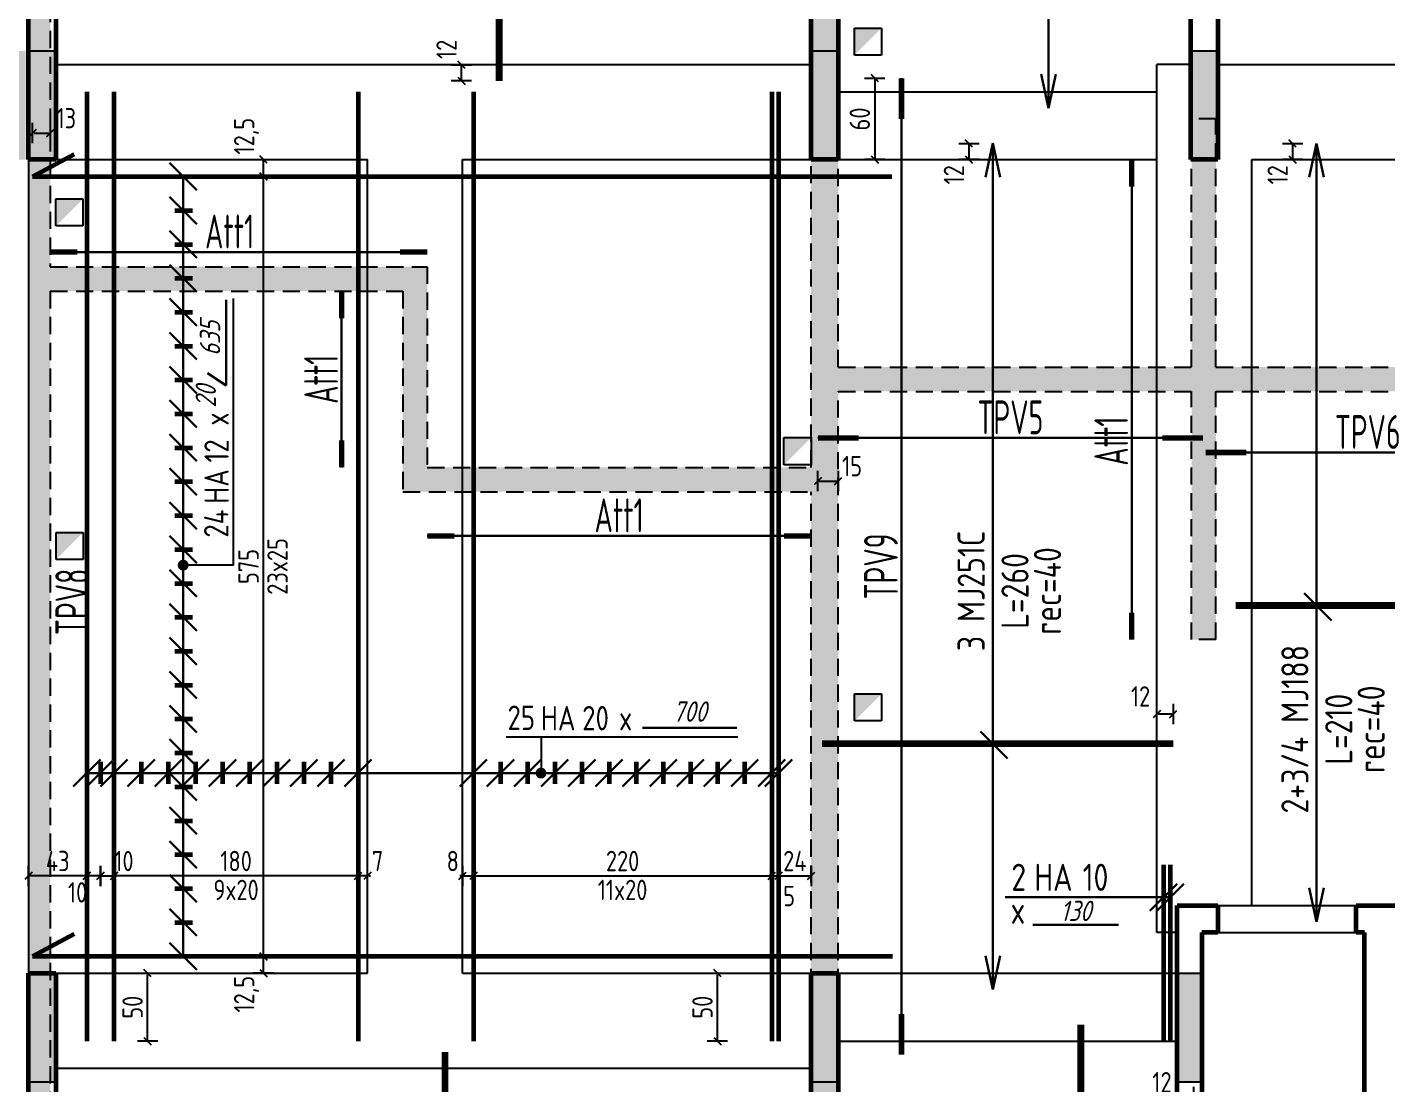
# Model space of a CAD drawing. Header units: millimetres. Extents: x 17235 to 23175, y -25578 to -23029.
# Drawn here: x 21610 to 22613, y -25001 to -24222 of the extents above; entities that cross this region are included whole.
import ezdxf
from ezdxf.enums import TextEntityAlignment as Align

# ---------------------------------------------------------------- set-up
doc = ezdxf.new("R2010")
doc.units = ezdxf.units.MM
doc.linetypes.add('CACHEX2', pattern=[19.05, 12.7, -6.35])
for name, color, linetype, lineweight in [('000-Arm_inf_cotes', 32, 'Continuous', 25), ('000-Arm_inf_txt', 32, 'Continuous', 30), ('000-Arm_inf_vrac', 5, 'Continuous', 60), ('000-Arm_inférieures', 32, 'Continuous', 90), ('01_murs_coup', 5, 'Continuous', 60)]:
    doc.layers.add(name, color=color, linetype=linetype, lineweight=lineweight)
for name, color, linetype in [('01_linteaux', 2, 'Continuous'), ('01_murs_sup', 2, 'CACHEX2'), ('01_poch_poteaux', 250, 'Continuous'), ('01_resv', 32, 'Continuous')]:
    doc.layers.add(name, color=color, linetype=linetype)
doc.styles.add('MATTE_TXT', font='isocpeur.ttf', dxfattribs={"width": 0.8})
doc.dimstyles.new('cot50-oblique', dxfattribs={"dimtxt": 15, "dimasz": 1, "dimexe": 7.5, "dimexo": 5, "dimgap": 3.5, "dimtad": 1, "dimdec": 1, "dimrnd": 0.5, "dimtxsty": 'MATTE_TXT', "dimblk": 'cote-bar-oblique', "dimcen": 2.5, "dimse1": 1, "dimse2": 1, "dimclrd": 3, "dimclre": 9, "dimclrt": 256, "dimadec": 1, "dimazin": 2, "dimtfac": 1, "dimtdec": 1, "dimtix": 1, "dimtmove": 2, "dimatfit": 3, "dimldrblk": 'NONE', "dimfxl": 1, "dimarcsym": 0})

# ---------------------------------------------------------------- blocks, each defined once
blk = doc.blocks.new('cote-bar-oblique')
at = {"color": 40, "linetype": 'Continuous'}
blk.add_line((-2.7, -2.7), (2.7, 2.7), dxfattribs=at)
at = {"linetype": 'Continuous'}
blk.add_line((0, 7.5), (0, -7.5), dxfattribs=at)
blk = doc.blocks.new('*D10')
at = {"layer": '000-Arm_inf_cotes', "color": 3, "lineweight": -2, "ltscale": 200, "transparency": 16777216}
blk.add_line((21930.3, -24260.8), (21930.3, -24250.8), dxfattribs=at)
at = {"layer": 'Defpoints', "color": 0, "ltscale": 200, "transparency": 16777216}
for p in [(21930.3, -24249.8), (21958, -24249.8), (21958, -24261.8)]:
    blk.add_point(p, dxfattribs=at)
at = {"layer": '000-Arm_inf_cotes', "color": 3, "lineweight": -2, "ltscale": 200, "transparency": 16777216}
for p, rotation in [((21930.3, -24249.8), 90), ((21930.3, -24261.8), 270)]:
    blk.add_blockref('cote-bar-oblique', p, dxfattribs=dict(at, rotation=rotation))
at = {"layer": '000-Arm_inf_cotes', "ltscale": 200, "transparency": 16777216, "insert": (21919.3, -24238.5), "char_height": 15, "attachment_point": 5, "rotation": 90, "style": 'MATTE_TXT'}
blk.add_mtext('12', dxfattribs=at)
blk = doc.blocks.new('_None')
blk = doc.blocks.new('*D34')
at = {"layer": '000-Arm_inf_cotes', "color": 3, "lineweight": -2, "ltscale": 200, "transparency": 16777216}
blk.add_line((22469.1, -25011.1), (22459.1, -25011.1), dxfattribs=at)
at = {"layer": 'Defpoints', "color": 0, "ltscale": 200, "transparency": 16777216}
for p in [(22458.1, -25011.1), (22458.1, -25028.8), (22470.1, -25028.8)]:
    blk.add_point(p, dxfattribs=at)
at = {"layer": '000-Arm_inf_cotes', "color": 3, "lineweight": -2, "ltscale": 200, "transparency": 16777216, "rotation": 180}
blk.add_blockref('cote-bar-oblique', (22458.1, -25011.1), dxfattribs=at)
at = {"layer": '000-Arm_inf_cotes', "color": 3, "lineweight": -2, "ltscale": 200, "transparency": 16777216}
blk.add_blockref('cote-bar-oblique', (22470.1, -25011.1), dxfattribs=at)
at = {"layer": '000-Arm_inf_cotes', "ltscale": 200, "transparency": 16777216, "insert": (22446.8, -25000.1), "char_height": 15, "attachment_point": 5, "style": 'MATTE_TXT'}
blk.add_mtext('12', dxfattribs=at)
blk = doc.blocks.new('*D37')
at = {"layer": '000-Arm_inf_cotes', "color": 3, "lineweight": -2, "ltscale": 200, "transparency": 16777216}
blk.add_line((22304.4, -24308.8), (22304.4, -24318.8), dxfattribs=at)
at = {"layer": 'Defpoints', "color": 0, "ltscale": 200, "transparency": 16777216}
for p in [(22322, -24307.8), (22304.4, -24319.8), (22322, -24319.8)]:
    blk.add_point(p, dxfattribs=at)
at = {"layer": '000-Arm_inf_cotes', "color": 3, "lineweight": -2, "ltscale": 200, "transparency": 16777216}
for p, rotation in [((22304.4, -24307.8), 90), ((22304.4, -24319.8), 270)]:
    blk.add_blockref('cote-bar-oblique', p, dxfattribs=dict(at, rotation=rotation))
at = {"layer": '000-Arm_inf_cotes', "ltscale": 200, "transparency": 16777216, "insert": (22293.4, -24331), "char_height": 15, "attachment_point": 5, "rotation": 90, "style": 'MATTE_TXT'}
blk.add_mtext('12', dxfattribs=at)
blk = doc.blocks.new('*D38')
at = {"layer": '000-Arm_inf_cotes', "color": 3, "lineweight": -2, "ltscale": 200, "transparency": 16777216}
blk.add_line((22454.1, -24728.6), (22444, -24728.6), dxfattribs=at)
at = {"layer": 'Defpoints', "color": 0, "ltscale": 200, "transparency": 16777216}
for p in [(22443, -24728.6), (22443, -24750.4), (22455.1, -24750.4)]:
    blk.add_point(p, dxfattribs=at)
at = {"layer": '000-Arm_inf_cotes', "color": 3, "lineweight": -2, "ltscale": 200, "transparency": 16777216, "rotation": 180}
blk.add_blockref('cote-bar-oblique', (22443, -24728.6), dxfattribs=at)
at = {"layer": '000-Arm_inf_cotes', "color": 3, "lineweight": -2, "ltscale": 200, "transparency": 16777216}
blk.add_blockref('cote-bar-oblique', (22455.1, -24728.6), dxfattribs=at)
at = {"layer": '000-Arm_inf_cotes', "ltscale": 200, "transparency": 16777216, "insert": (22431, -24715.6), "char_height": 15, "attachment_point": 5, "style": 'MATTE_TXT'}
blk.add_mtext('12', dxfattribs=at)
blk = doc.blocks.new('*D39')
at = {"layer": '000-Arm_inf_cotes', "color": 3, "lineweight": -2, "ltscale": 200, "transparency": 16777216}
blk.add_line((22543.1, -24308.8), (22543.1, -24318.8), dxfattribs=at)
at = {"layer": 'Defpoints', "color": 0, "ltscale": 200, "transparency": 16777216}
for p in [(22560.7, -24307.8), (22543.1, -24319.8), (22560.7, -24319.8)]:
    blk.add_point(p, dxfattribs=at)
at = {"layer": '000-Arm_inf_cotes', "color": 3, "lineweight": -2, "ltscale": 200, "transparency": 16777216}
for p, rotation in [((22543.1, -24307.8), 90), ((22543.1, -24319.8), 270)]:
    blk.add_blockref('cote-bar-oblique', p, dxfattribs=dict(at, rotation=rotation))
at = {"layer": '000-Arm_inf_cotes', "ltscale": 200, "transparency": 16777216, "insert": (22532.1, -24331), "char_height": 15, "attachment_point": 5, "rotation": 90, "style": 'MATTE_TXT'}
blk.add_mtext('12', dxfattribs=at)
blk = doc.blocks.new('*D45')
at = {"layer": '000-Arm_inf_cotes', "color": 3, "lineweight": -2, "ltscale": 200, "transparency": 16777216}
for p, q in [((21853.1, -24848), (21852.1, -24848)), ((21861.1, -24848), (21854.1, -24848)), ((21862.1, -24848), (21863.1, -24848))]:
    blk.add_line(p, q, dxfattribs=at)
at = {"layer": 'Defpoints', "color": 0, "ltscale": 200, "transparency": 16777216}
for p in [(21854.1, -24848), (21854.1, -24919.8), (21861.1, -24919.8)]:
    blk.add_point(p, dxfattribs=at)
at = {"layer": '000-Arm_inf_cotes', "color": 3, "lineweight": -2, "ltscale": 200, "transparency": 16777216}
blk.add_blockref('cote-bar-oblique', (21854.1, -24848), dxfattribs=at)
at = {"layer": '000-Arm_inf_cotes', "color": 3, "lineweight": -2, "ltscale": 200, "transparency": 16777216, "rotation": 180}
blk.add_blockref('cote-bar-oblique', (21861.1, -24848), dxfattribs=at)
at = {"layer": '000-Arm_inf_cotes', "ltscale": 200, "transparency": 16777216, "insert": (21868.4, -24837), "char_height": 15, "attachment_point": 5, "style": 'MATTE_TXT'}
blk.add_mtext('7', dxfattribs=at)
blk = doc.blocks.new('*D46')
at = {"layer": '000-Arm_inf_cotes', "color": 3, "lineweight": -2, "ltscale": 200, "transparency": 16777216}
blk.add_line((21853.1, -24848), (21675.1, -24848), dxfattribs=at)
at = {"layer": 'Defpoints', "color": 0, "ltscale": 200, "transparency": 16777216}
for p in [(21674.1, -24848), (21674.1, -24919.8), (21854.1, -24919.8)]:
    blk.add_point(p, dxfattribs=at)
at = {"layer": '000-Arm_inf_cotes', "color": 3, "lineweight": -2, "ltscale": 200, "transparency": 16777216, "rotation": 180}
blk.add_blockref('cote-bar-oblique', (21674.1, -24848), dxfattribs=at)
at = {"layer": '000-Arm_inf_cotes', "color": 3, "lineweight": -2, "ltscale": 200, "transparency": 16777216}
blk.add_blockref('cote-bar-oblique', (21854.1, -24848), dxfattribs=at)
at = {"layer": '000-Arm_inf_cotes', "ltscale": 200, "transparency": 16777216, "insert": (21764.1, -24837), "char_height": 15, "attachment_point": 5, "style": 'MATTE_TXT'}
blk.add_mtext('180', dxfattribs=at)
blk = doc.blocks.new('*D47')
at = {"layer": '000-Arm_inf_cotes', "color": 3, "lineweight": -2, "ltscale": 200, "transparency": 16777216}
blk.add_line((21663.1, -24848), (21655.1, -24848), dxfattribs=at)
at = {"layer": 'Defpoints', "color": 0, "ltscale": 200, "transparency": 16777216}
for p in [(21654.1, -24848), (21654.1, -24919.8), (21664.1, -24919.8)]:
    blk.add_point(p, dxfattribs=at)
at = {"layer": '000-Arm_inf_cotes', "color": 3, "lineweight": -2, "ltscale": 200, "transparency": 16777216, "rotation": 180}
blk.add_blockref('cote-bar-oblique', (21654.1, -24848), dxfattribs=at)
at = {"layer": '000-Arm_inf_cotes', "color": 3, "lineweight": -2, "ltscale": 200, "transparency": 16777216}
blk.add_blockref('cote-bar-oblique', (21664.1, -24848), dxfattribs=at)
at = {"layer": '000-Arm_inf_cotes', "ltscale": 200, "transparency": 16777216, "insert": (21647.2, -24860.1), "char_height": 15, "attachment_point": 5, "style": 'MATTE_TXT'}
blk.add_mtext('10', dxfattribs=at)
blk = doc.blocks.new('*D48')
at = {"layer": '000-Arm_inf_cotes', "color": 3, "lineweight": -2, "ltscale": 200, "transparency": 16777216}
blk.add_line((21653.1, -24848), (21612.1, -24848), dxfattribs=at)
at = {"layer": 'Defpoints', "color": 0, "ltscale": 200, "transparency": 16777216}
for p in [(21611.1, -24848), (21611.1, -24919.8), (21654.1, -24919.8)]:
    blk.add_point(p, dxfattribs=at)
at = {"layer": '000-Arm_inf_cotes', "color": 3, "lineweight": -2, "ltscale": 200, "transparency": 16777216, "rotation": 180}
blk.add_blockref('cote-bar-oblique', (21611.1, -24848), dxfattribs=at)
at = {"layer": '000-Arm_inf_cotes', "color": 3, "lineweight": -2, "ltscale": 200, "transparency": 16777216}
blk.add_blockref('cote-bar-oblique', (21654.1, -24848), dxfattribs=at)
at = {"layer": '000-Arm_inf_cotes', "ltscale": 200, "transparency": 16777216, "insert": (21632.6, -24837), "char_height": 15, "attachment_point": 5, "style": 'MATTE_TXT'}
blk.add_mtext('43', dxfattribs=at)
blk = doc.blocks.new('*D49')
at = {"layer": '000-Arm_inf_cotes', "color": 3, "lineweight": -2, "ltscale": 200, "transparency": 16777216}
blk.add_line((21665.1, -24848), (21673.1, -24848), dxfattribs=at)
at = {"layer": 'Defpoints', "color": 0, "ltscale": 200, "transparency": 16777216}
for p in [(21674.1, -24848), (21664.1, -24919.8), (21674.1, -24919.8)]:
    blk.add_point(p, dxfattribs=at)
at = {"layer": '000-Arm_inf_cotes', "color": 3, "lineweight": -2, "ltscale": 200, "transparency": 16777216, "rotation": 180}
blk.add_blockref('cote-bar-oblique', (21664.1, -24848), dxfattribs=at)
at = {"layer": '000-Arm_inf_cotes', "color": 3, "lineweight": -2, "ltscale": 200, "transparency": 16777216}
blk.add_blockref('cote-bar-oblique', (21674.1, -24848), dxfattribs=at)
at = {"layer": '000-Arm_inf_cotes', "ltscale": 200, "transparency": 16777216, "insert": (21681.4, -24837), "char_height": 15, "attachment_point": 5, "style": 'MATTE_TXT'}
blk.add_mtext('10', dxfattribs=at)
blk = doc.blocks.new('*D50')
at = {"layer": '000-Arm_inf_cotes', "color": 3, "lineweight": -2, "ltscale": 200, "transparency": 16777216}
blk.add_line((21698.8, -24968.8), (21698.8, -24920.8), dxfattribs=at)
at = {"layer": 'Defpoints', "color": 0, "ltscale": 200, "transparency": 16777216}
for p in [(21694.1, -24919.8), (21698.8, -24919.8), (21694.1, -24969.8)]:
    blk.add_point(p, dxfattribs=at)
at = {"layer": '000-Arm_inf_cotes', "color": 3, "lineweight": -2, "ltscale": 200, "transparency": 16777216}
for p, rotation in [((21698.8, -24919.8), 90), ((21698.8, -24969.8), 270)]:
    blk.add_blockref('cote-bar-oblique', p, dxfattribs=dict(at, rotation=rotation))
at = {"layer": '000-Arm_inf_cotes', "ltscale": 200, "transparency": 16777216, "insert": (21687.8, -24944.8), "char_height": 15, "attachment_point": 5, "rotation": 90, "style": 'MATTE_TXT'}
blk.add_mtext('50', dxfattribs=at)
blk = doc.blocks.new('*D51')
at = {"layer": '000-Arm_inf_cotes', "color": 3, "lineweight": -2, "ltscale": 200, "transparency": 16777216}
for p, q in [((21930.1, -24848), (21929.1, -24848)), ((21931.1, -24848), (21939.1, -24848)), ((21940.1, -24848), (21941.1, -24848))]:
    blk.add_line(p, q, dxfattribs=at)
at = {"layer": 'Defpoints', "color": 0, "ltscale": 200, "transparency": 16777216}
for p in [(21939.1, -24848), (21931.1, -24919.8), (21939.1, -24919.8)]:
    blk.add_point(p, dxfattribs=at)
at = {"layer": '000-Arm_inf_cotes', "color": 3, "lineweight": -2, "ltscale": 200, "transparency": 16777216}
blk.add_blockref('cote-bar-oblique', (21931.1, -24848), dxfattribs=at)
at = {"layer": '000-Arm_inf_cotes', "color": 3, "lineweight": -2, "ltscale": 200, "transparency": 16777216, "rotation": 180}
blk.add_blockref('cote-bar-oblique', (21939.1, -24848), dxfattribs=at)
at = {"layer": '000-Arm_inf_cotes', "ltscale": 200, "transparency": 16777216, "insert": (21923.9, -24837), "char_height": 15, "attachment_point": 5, "style": 'MATTE_TXT'}
blk.add_mtext('8', dxfattribs=at)
blk = doc.blocks.new('*D52')
at = {"layer": '000-Arm_inf_cotes', "color": 3, "lineweight": -2, "ltscale": 200, "transparency": 16777216}
blk.add_line((21940.1, -24848), (22158.1, -24848), dxfattribs=at)
at = {"layer": 'Defpoints', "color": 0, "ltscale": 200, "transparency": 16777216}
for p in [(22159.1, -24848), (21939.1, -24919.8), (22159.1, -24919.8)]:
    blk.add_point(p, dxfattribs=at)
at = {"layer": '000-Arm_inf_cotes', "color": 3, "lineweight": -2, "ltscale": 200, "transparency": 16777216, "rotation": 180}
blk.add_blockref('cote-bar-oblique', (21939.1, -24848), dxfattribs=at)
at = {"layer": '000-Arm_inf_cotes', "color": 3, "lineweight": -2, "ltscale": 200, "transparency": 16777216}
blk.add_blockref('cote-bar-oblique', (22159.1, -24848), dxfattribs=at)
at = {"layer": '000-Arm_inf_cotes', "ltscale": 200, "transparency": 16777216, "insert": (22049.1, -24837), "char_height": 15, "attachment_point": 5, "style": 'MATTE_TXT'}
blk.add_mtext('220', dxfattribs=at)
blk = doc.blocks.new('*D53')
at = {"layer": '000-Arm_inf_cotes', "color": 3, "lineweight": -2, "ltscale": 200, "transparency": 16777216}
for p, q in [((22158.1, -24848), (22157.1, -24848)), ((22159.1, -24848), (22164.1, -24848)), ((22165.1, -24848), (22166.1, -24848))]:
    blk.add_line(p, q, dxfattribs=at)
at = {"layer": 'Defpoints', "color": 0, "ltscale": 200, "transparency": 16777216}
for p in [(22164.1, -24848), (22159.1, -24919.8), (22164.1, -24919.8)]:
    blk.add_point(p, dxfattribs=at)
at = {"layer": '000-Arm_inf_cotes', "color": 3, "lineweight": -2, "ltscale": 200, "transparency": 16777216}
blk.add_blockref('cote-bar-oblique', (22159.1, -24848), dxfattribs=at)
at = {"layer": '000-Arm_inf_cotes', "color": 3, "lineweight": -2, "ltscale": 200, "transparency": 16777216, "rotation": 180}
blk.add_blockref('cote-bar-oblique', (22164.1, -24848), dxfattribs=at)
at = {"layer": '000-Arm_inf_cotes', "ltscale": 200, "transparency": 16777216, "insert": (22171.9, -24862.8), "char_height": 15, "attachment_point": 5, "style": 'MATTE_TXT'}
blk.add_mtext('5', dxfattribs=at)
blk = doc.blocks.new('*D54')
at = {"layer": '000-Arm_inf_cotes', "color": 3, "lineweight": -2, "ltscale": 200, "transparency": 16777216}
blk.add_line((22165.1, -24848), (22187.1, -24848), dxfattribs=at)
at = {"layer": 'Defpoints', "color": 0, "ltscale": 200, "transparency": 16777216}
for p in [(22188.1, -24848), (22164.1, -24919.8), (22188.1, -24919.8)]:
    blk.add_point(p, dxfattribs=at)
at = {"layer": '000-Arm_inf_cotes', "color": 3, "lineweight": -2, "ltscale": 200, "transparency": 16777216, "rotation": 180}
blk.add_blockref('cote-bar-oblique', (22164.1, -24848), dxfattribs=at)
at = {"layer": '000-Arm_inf_cotes', "color": 3, "lineweight": -2, "ltscale": 200, "transparency": 16777216}
blk.add_blockref('cote-bar-oblique', (22188.1, -24848), dxfattribs=at)
at = {"layer": '000-Arm_inf_cotes', "ltscale": 200, "transparency": 16777216, "insert": (22176.1, -24837), "char_height": 15, "attachment_point": 5, "style": 'MATTE_TXT'}
blk.add_mtext('24', dxfattribs=at)
blk = doc.blocks.new('*D55')
at = {"layer": '000-Arm_inf_cotes', "color": 3, "lineweight": -2, "ltscale": 200, "transparency": 16777216}
blk.add_line((21784.3, -24918.8), (21784.3, -24908.3), dxfattribs=at)
at = {"layer": 'Defpoints', "color": 0, "ltscale": 200, "transparency": 16777216}
for p in [(21627.1, -24907.3), (21784.3, -24907.3), (21627.1, -24919.8)]:
    blk.add_point(p, dxfattribs=at)
at = {"layer": '000-Arm_inf_cotes', "color": 3, "lineweight": -2, "ltscale": 200, "transparency": 16777216}
for p, rotation in [((21784.3, -24907.3), 90), ((21784.3, -24919.8), 270)]:
    blk.add_blockref('cote-bar-oblique', p, dxfattribs=dict(at, rotation=rotation))
at = {"layer": '000-Arm_inf_cotes', "ltscale": 200, "transparency": 16777216, "insert": (21771.8, -24935.2), "char_height": 15, "attachment_point": 5, "rotation": 90, "style": 'MATTE_TXT'}
blk.add_mtext('12,5', dxfattribs=at)
blk = doc.blocks.new('*D56')
at = {"layer": '000-Arm_inf_cotes', "color": 3, "lineweight": -2, "ltscale": 200, "transparency": 16777216}
blk.add_line((21784.3, -24906.3), (21784.3, -24333.3), dxfattribs=at)
at = {"layer": 'Defpoints', "color": 0, "ltscale": 200, "transparency": 16777216}
for p in [(21784.3, -24332.3), (21861.1, -24332.3), (21627.1, -24907.3)]:
    blk.add_point(p, dxfattribs=at)
at = {"layer": '000-Arm_inf_cotes', "color": 3, "lineweight": -2, "ltscale": 200, "transparency": 16777216}
for p, rotation in [((21784.3, -24332.3), 90), ((21784.3, -24907.3), 270)]:
    blk.add_blockref('cote-bar-oblique', p, dxfattribs=dict(at, rotation=rotation))
at = {"layer": '000-Arm_inf_cotes', "ltscale": 200, "transparency": 16777216, "insert": (21773.3, -24619.8), "char_height": 15, "attachment_point": 5, "rotation": 90, "style": 'MATTE_TXT'}
blk.add_mtext('575', dxfattribs=at)
blk = doc.blocks.new('*D57')
at = {"layer": '000-Arm_inf_cotes', "color": 3, "lineweight": -2, "ltscale": 200, "transparency": 16777216}
blk.add_line((21784.3, -24331.3), (21784.3, -24320.8), dxfattribs=at)
at = {"layer": 'Defpoints', "color": 0, "ltscale": 200, "transparency": 16777216}
for p in [(21784.3, -24319.8), (21861.1, -24319.8), (21861.1, -24332.3)]:
    blk.add_point(p, dxfattribs=at)
at = {"layer": '000-Arm_inf_cotes', "color": 3, "lineweight": -2, "ltscale": 200, "transparency": 16777216}
for p, rotation in [((21784.3, -24319.8), 90), ((21784.3, -24332.3), 270)]:
    blk.add_blockref('cote-bar-oblique', p, dxfattribs=dict(at, rotation=rotation))
at = {"layer": '000-Arm_inf_cotes', "ltscale": 200, "transparency": 16777216, "insert": (21771.8, -24302.5), "char_height": 15, "attachment_point": 5, "rotation": 90, "style": 'MATTE_TXT'}
blk.add_mtext('12,5', dxfattribs=at)
blk = doc.blocks.new('*D58')
at = {"layer": '000-Arm_inf_cotes', "color": 3, "lineweight": -2, "ltscale": 200, "transparency": 16777216}
blk.add_line((22119, -24968.8), (22119, -24920.8), dxfattribs=at)
at = {"layer": 'Defpoints', "color": 0, "ltscale": 200, "transparency": 16777216}
for p in [(22119, -24919.8), (22159.1, -24919.8), (22159.1, -24969.8)]:
    blk.add_point(p, dxfattribs=at)
at = {"layer": '000-Arm_inf_cotes', "color": 3, "lineweight": -2, "ltscale": 200, "transparency": 16777216}
for p, rotation in [((22119, -24919.8), 90), ((22119, -24969.8), 270)]:
    blk.add_blockref('cote-bar-oblique', p, dxfattribs=dict(at, rotation=rotation))
at = {"layer": '000-Arm_inf_cotes', "ltscale": 200, "transparency": 16777216, "insert": (22108, -24944.8), "char_height": 15, "attachment_point": 5, "rotation": 90, "style": 'MATTE_TXT'}
blk.add_mtext('50', dxfattribs=at)
blk = doc.blocks.new('*D64')
at = {"layer": '000-Arm_inf_cotes', "color": 3, "lineweight": -2, "ltscale": 200, "transparency": 16777216}
blk.add_line((21615.1, -24300.2), (21626.1, -24300.2), dxfattribs=at)
at = {"layer": 'Defpoints', "color": 0, "ltscale": 200, "transparency": 16777216}
for p in [(21627.1, -24300.2), (21614.1, -24332.3), (21627.1, -24332.3)]:
    blk.add_point(p, dxfattribs=at)
at = {"layer": '000-Arm_inf_cotes', "color": 3, "lineweight": -2, "ltscale": 200, "transparency": 16777216, "rotation": 180}
blk.add_blockref('cote-bar-oblique', (21614.1, -24300.2), dxfattribs=at)
at = {"layer": '000-Arm_inf_cotes', "color": 3, "lineweight": -2, "ltscale": 200, "transparency": 16777216}
blk.add_blockref('cote-bar-oblique', (21627.1, -24300.2), dxfattribs=at)
at = {"layer": '000-Arm_inf_cotes', "ltscale": 200, "transparency": 16777216, "insert": (21638.9, -24289.2), "char_height": 15, "attachment_point": 5, "style": 'MATTE_TXT'}
blk.add_mtext('13', dxfattribs=at)
blk = doc.blocks.new('*D67')
at = {"layer": '000-Arm_inf_cotes', "color": 3, "lineweight": -2, "ltscale": 200, "transparency": 16777216}
blk.add_line((22194.1, -24556.8), (22207.1, -24556.8), dxfattribs=at)
at = {"layer": 'Defpoints', "color": 0, "ltscale": 200, "transparency": 16777216}
for p in [(22193.1, -24525), (22208.1, -24525), (22208.1, -24556.8)]:
    blk.add_point(p, dxfattribs=at)
at = {"layer": '000-Arm_inf_cotes', "color": 3, "lineweight": -2, "ltscale": 200, "transparency": 16777216, "rotation": 180}
blk.add_blockref('cote-bar-oblique', (22193.1, -24556.8), dxfattribs=at)
at = {"layer": '000-Arm_inf_cotes', "color": 3, "lineweight": -2, "ltscale": 200, "transparency": 16777216}
blk.add_blockref('cote-bar-oblique', (22208.1, -24556.8), dxfattribs=at)
at = {"layer": '000-Arm_inf_cotes', "ltscale": 200, "transparency": 16777216, "insert": (22218.3, -24545.8), "char_height": 15, "attachment_point": 5, "style": 'MATTE_TXT'}
blk.add_mtext('15', dxfattribs=at)
blk = doc.blocks.new('*D69')
at = {"layer": '000-Arm_inf_cotes', "color": 3, "lineweight": -2, "ltscale": 200, "transparency": 16777216}
blk.add_line((22235, -24260.8), (22235, -24318.8), dxfattribs=at)
at = {"layer": 'Defpoints', "color": 0, "ltscale": 200, "transparency": 16777216}
for p in [(22254.8, -24259.8), (22235, -24319.8), (22254.8, -24319.8)]:
    blk.add_point(p, dxfattribs=at)
at = {"layer": '000-Arm_inf_cotes', "color": 3, "lineweight": -2, "ltscale": 200, "transparency": 16777216}
for p, rotation in [((22235, -24259.8), 90), ((22235, -24319.8), 270)]:
    blk.add_blockref('cote-bar-oblique', p, dxfattribs=dict(at, rotation=rotation))
at = {"layer": '000-Arm_inf_cotes', "ltscale": 200, "transparency": 16777216, "insert": (22224, -24289.8), "char_height": 15, "attachment_point": 5, "rotation": 90, "style": 'MATTE_TXT'}
blk.add_mtext('60', dxfattribs=at)

msp = doc.modelspace()

# ---------------------------------------------------------------- hatches: boundary and pattern name
at = {"layer": '01_murs_sup', "ltscale": 0.1}
h = msp.add_hatch(dxfattribs=at)
h.set_pattern_fill('DASH', color=256, scale=2.5, angle=135)
h.set_pattern_definition([(135, (20196.5144, 9356.769), (-11.2253202, 9e-16), [7.9375, -7.9375])])
h.paths.add_polyline_path([(23032.07, -23789.75), (22863.08, -23789.75), (22863.08, -23805.75), (23016.07, -23805.75), (23016.07, -24151.75), (23032.07, -24151.75)])
h.paths.add_polyline_path([(23032.07, -24251.75), (23016.07, -24251.75), (23016.07, -24472.75), (22486.59, -24472.75), (22486.59, -24289.75), (22468.59, -24289.75), (22468.59, -24472.75), (22208.07, -24472.75), (22208.07, -23805.75), (22302.07, -23805.75), (22302.07, -23789.75), (22043.07, -23789.75), (22043.07, -23805.75), (22188.07, -23805.75), (22188.07, -24546.75), (21905, -24546.75), (21905, -24398.75), (21627.07, -24398.75), (21627.07, -23805.75), (21743.07, -23805.75), (21743.07, -23789.75), (21611.07, -23789.75), (21611.07, -25173.75), (21740.07, -25173.75), (21740.07, -25157.75), (21627.07, -25157.75), (21627.07, -24416.75), (21887, -24416.75), (21887, -24564.75), (22188.07, -24564.75), (22188.07, -25157.75), (22040.07, -25157.75), (22040.07, -25173.75), (22336.07, -25173.75), (22336.07, -25157.75), (22208.07, -25157.75), (22208.07, -24490.75), (22468.59, -24490.75), (22468.59, -24673.75), (22486.59, -24673.75), (22486.59, -24490.75), (23016.07, -24490.75), (23016.07, -24711.75), (23032.07, -24711.75)])
at = {"layer": '01_poch_poteaux', "ltscale": 200}
h = msp.add_hatch(color=256, dxfattribs=at)
h.dxf.hatch_style = 1
h.paths.add_polyline_path([(21601.57, -24239.75), (21593.07, -24239.75), (21593.07, -24319.75), (21601.57, -24319.75)])
h.paths.add_polyline_path([(21609.07, -24239.75), (21601.57, -24239.75), (21601.57, -24319.75), (21609.07, -24319.75)])
h.paths.add_polyline_path([(21619.57, -24239.75), (21611.07, -24239.75), (21611.07, -24319.75), (21619.57, -24319.75)])
h.paths.add_polyline_path([(21627.07, -24239.75), (21619.57, -24239.75), (21619.57, -24319.75), (21627.07, -24319.75)])
h.paths.add_polyline_path([(21631.07, -24239.75), (21627.07, -24239.75), (21627.07, -24319.75), (21631.07, -24319.75)])
h = msp.add_hatch(color=256, dxfattribs=at)
h.dxf.hatch_style = 1
h.paths.add_polyline_path([(22198.57, -24239.75), (22188.07, -24239.75), (22188.07, -24319.75), (22198.57, -24319.75)])
h.paths.add_polyline_path([(22208.07, -24239.75), (22198.57, -24239.75), (22198.57, -24319.75), (22208.07, -24319.75)])
h = msp.add_hatch(color=256, dxfattribs=at)
h.dxf.hatch_style = 1
h.paths.add_polyline_path([(22477.84, -24239.75), (22468.07, -24239.75), (22468.07, -24319.75), (22468.59, -24319.75), (22468.59, -24289.75), (22477.83, -24289.75)])
h.paths.add_polyline_path([(22477.83, -24289.75), (22468.59, -24289.75), (22468.59, -24319.75), (22477.82, -24319.75)], flags=17)
h.paths.add_polyline_path([(22486.59, -24289.75), (22477.83, -24289.75), (22477.82, -24319.75), (22486.59, -24319.75)])
h.paths.add_polyline_path([(22488.07, -24239.75), (22477.84, -24239.75), (22477.83, -24289.75), (22486.59, -24289.75), (22486.59, -24319.75), (22488.07, -24319.75)])
h = msp.add_hatch(color=256, dxfattribs=at)
h.dxf.hatch_style = 1
h.paths.add_polyline_path([(21619.58, -24919.75), (21611.07, -24919.75), (21611.07, -24999.77), (21619.58, -24999.77)])
h.paths.add_polyline_path([(21627.07, -24919.75), (21619.58, -24919.75), (21619.58, -24999.77), (21627.07, -24999.77)])
h.paths.add_polyline_path([(21631.07, -24919.75), (21627.07, -24919.75), (21627.07, -24999.77), (21631.07, -24999.77)])
h = msp.add_hatch(color=256, dxfattribs=at)
h.dxf.hatch_style = 1
h.paths.add_polyline_path([(22198.58, -24919.75), (22188.07, -24919.75), (22188.07, -24999.75), (22198.58, -24999.75)])
h.paths.add_polyline_path([(22208.07, -24919.75), (22198.58, -24919.75), (22198.58, -24999.75), (22208.07, -24999.75)])
h = msp.add_hatch(color=256, dxfattribs=at)
h.dxf.hatch_style = 1
h.paths.add_polyline_path([(22476.07, -24919.75), (22458.07, -24919.75), (22458.07, -24999.75), (22476.07, -24999.75)])

# ---------------------------------------------------------------- linework, layer by layer
at = {"layer": '000-Arm_inf_cotes', "ltscale": 200}
for p, q in [((21762.08, -24618.83), (21762.08, -24422.3)), ((21762.08, -24618.83), (21725.1, -24618.83)), ((21963.13, -24745.5), (22134.11, -24745.5)), ((21988.96, -24745.5), (21988.96, -24772.14))]:
    msp.add_line(p, q, dxfattribs=at)
at = {"layer": '000-Arm_inf_cotes', "ltscale": 200, "const_width": 3.75}
for points in [[(21725.1, -24620.95, 1), (21725.1, -24616.7, 1)], [(21986.83, -24772.14, 1), (21991.08, -24772.14, 1)]]:
    msp.add_lwpolyline(points, format="xyb", close=True, dxfattribs=at)
at = {"layer": '000-Arm_inf_txt', "ltscale": 50}
for p, q in [((22363.11, -24281.75), (22363.11, -23802.75)), ((22322.03, -24931.75), (22322.03, -24307.75)), ((22560.75, -24881.75), (22560.75, -24307.81)), ((21654.07, -24772.14), (22164.07, -24772.14))]:
    msp.add_line(p, q, dxfattribs=at)
at = {"layer": '000-Arm_inf_txt', "ltscale": 20}
for p, q in [((22254.78, -24259.75), (22254.77, -24979.75)), ((22424.49, -24319.75), (22424.5, -24673.75)), ((21905.07, -24387.92), (21627.07, -24387.92)), ((21841.94, -24416.75), (21841.94, -24546.75)), ((22477.03, -24525), (22193.07, -24525.01)), ((22718.07, -24535.75), (22479.03, -24535.75)), ((22188.07, -24597.25), (21905.07, -24597.25))]:
    msp.add_line(p, q, dxfattribs=at)
at = {"layer": '000-Arm_inf_txt', "ltscale": 3}
for p, q in [((22363.11, -24281.75), (22357.7, -24256.88)), ((22363.11, -24281.75), (22368.52, -24256.88)), ((22322.03, -24307.75), (22316.63, -24332.62)), ((22322.03, -24307.75), (22327.44, -24332.62)), ((22560.75, -24307.81), (22555.34, -24332.68)), ((22560.75, -24307.81), (22566.15, -24332.68)), ((22560.75, -24881.75), (22555.34, -24856.88)), ((22560.75, -24881.75), (22566.15, -24856.88)), ((22322.03, -24931.75), (22316.63, -24906.88)), ((22322.03, -24931.75), (22327.44, -24906.88))]:
    msp.add_line(p, q, dxfattribs=at)
at = {"layer": '000-Arm_inf_txt'}
for p, q in [((21735.1, -24342.26), (21715.1, -24322.26)), ((21735.1, -24367.26), (21715.1, -24347.26)), ((21735.1, -24392.26), (21715.1, -24372.26)), ((21735.1, -24417.26), (21715.1, -24397.26)), ((21735.1, -24442.26), (21715.1, -24422.26)), ((21756.88, -24486.35), (21756.88, -24423.28)), ((21735.1, -24467.26), (21715.1, -24447.26)), ((21735.1, -24492.26), (21715.1, -24472.26)), ((21735.1, -24517.26), (21715.1, -24497.26)), ((21735.1, -24542.26), (21715.1, -24522.26)), ((21735.1, -24567.26), (21715.1, -24547.26)), ((21735.1, -24592.26), (21715.1, -24572.26)), ((21735.1, -24617.26), (21715.1, -24597.26)), ((21735.1, -24642.26), (21715.1, -24622.26)), ((22571.72, -24659.53), (22551.72, -24639.53)), ((21735.1, -24667.26), (21715.1, -24647.26)), ((21735.1, -24692.25), (21715.1, -24672.25)), ((21735.1, -24717.25), (21715.1, -24697.25)), ((21735.1, -24742.25), (21715.1, -24722.25)), ((22063.7, -24738.8), (22133.31, -24738.8)), ((22333.01, -24761.38), (22313.01, -24741.38)), ((21735.1, -24767.25), (21715.1, -24747.25)), ((21644.07, -24782.14), (21664.07, -24762.14)), ((21654.07, -24782.14), (21674.07, -24762.14)), ((21664.07, -24782.14), (21684.07, -24762.14)), ((21684.07, -24782.14), (21704.07, -24762.14)), ((21704.07, -24782.14), (21724.07, -24762.14)), ((21724.07, -24782.14), (21744.07, -24762.14)), ((21744.07, -24782.14), (21764.07, -24762.14)), ((21764.07, -24782.14), (21784.07, -24762.14)), ((21784.07, -24782.14), (21804.07, -24762.14)), ((21804.07, -24782.14), (21824.07, -24762.14)), ((21824.07, -24782.14), (21844.07, -24762.14)), ((21844.07, -24782.14), (21864.07, -24762.14)), ((21929.07, -24782.14), (21949.07, -24762.14)), ((21949.07, -24782.14), (21969.07, -24762.14)), ((21969.07, -24782.14), (21989.07, -24762.14)), ((21989.07, -24782.14), (22009.07, -24762.14)), ((22009.07, -24782.14), (22029.07, -24762.14)), ((22029.07, -24782.14), (22049.07, -24762.14)), ((22049.07, -24782.14), (22069.07, -24762.14)), ((22069.07, -24782.14), (22089.07, -24762.14)), ((22089.07, -24782.14), (22109.07, -24762.14)), ((22109.07, -24782.14), (22129.07, -24762.14)), ((22129.07, -24782.14), (22149.07, -24762.14)), ((22149.07, -24782.14), (22169.07, -24762.14)), ((22154.07, -24782.14), (22174.07, -24762.14)), ((21735.1, -24792.25), (21715.1, -24772.25)), ((21735.1, -24817.25), (21715.1, -24797.25)), ((21735.1, -24842.25), (21715.1, -24822.25)), ((21735.1, -24867.25), (21715.1, -24847.25)), ((22437.95, -24873.74), (22457.95, -24853.74)), ((22442.95, -24873.74), (22462.95, -24853.74)), ((22452.95, -24863.74), (22331.14, -24863.74)), ((21735.1, -24892.25), (21715.1, -24872.25)), ((22351.65, -24884.11), (22414.75, -24884.11)), ((21735.1, -24917.25), (21715.1, -24897.25))]:
    msp.add_line(p, q, dxfattribs=at)
at = {"layer": '000-Arm_inf_txt', "ltscale": 200}
msp.add_line((21725.1, -24907.25), (21725.1, -24332.26), dxfattribs=at)
at = {"layer": '000-Arm_inf_txt', "ltscale": 0.01}
msp.add_line((21756.88, -24486.35), (21743.05, -24477.18), dxfattribs=at)
at = {"layer": '000-Arm_inf_txt', "ltscale": 20, "const_width": 4}
for points in [[(22254.77, -24259.75), (22254.77, -24289.75)], [(22424.49, -24319.75), (22424.49, -24339.75)], [(21627.07, -24387.92), (21647.07, -24387.92)], [(21905.07, -24387.92), (21885.07, -24387.92)], [(21841.94, -24416.75), (21841.94, -24436.75)], [(21841.94, -24546.75), (21841.94, -24526.75)], [(22193.07, -24525), (22223.07, -24525)], [(22477.03, -24525), (22447.03, -24525)], [(22479.03, -24535.75), (22509.03, -24535.75)], [(21905.07, -24597.25), (21925.07, -24597.25)], [(22188.07, -24597.25), (22168.07, -24597.25)], [(22424.49, -24673.75), (22424.49, -24653.75)], [(22254.77, -24979.75), (22254.77, -24949.75)]]:
    msp.add_lwpolyline(points, dxfattribs=at)
at = {"layer": '000-Arm_inf_vrac', "ltscale": 200}
for p, q in [((21654.07, -24269.75), (21654.07, -24969.75)), ((21674.07, -24269.75), (21674.07, -24969.75)), ((21854.07, -24269.75), (21854.07, -24969.75)), ((21939.07, -24269.75), (21939.07, -24969.75)), ((22159.07, -24269.75), (22159.07, -24969.75)), ((22164.07, -24269.75), (22164.07, -24969.75)), ((21614.07, -24332.26), (21644.66, -24315.79)), ((21614.07, -24332.26), (22247.67, -24332.26)), ((21718.94, -24357.26), (21731.97, -24357.26)), ((21718.94, -24382.26), (21731.97, -24382.26)), ((21718.94, -24407.26), (21731.97, -24407.26)), ((21718.94, -24432.26), (21731.97, -24432.26)), ((21718.94, -24457.26), (21731.97, -24457.26)), ((21718.94, -24482.26), (21731.97, -24482.26)), ((21718.94, -24507.26), (21731.97, -24507.26)), ((21718.94, -24532.26), (21731.97, -24532.26)), ((21718.94, -24557.26), (21731.97, -24557.26)), ((21718.94, -24582.26), (21731.97, -24582.26)), ((21718.94, -24607.26), (21731.97, -24607.26)), ((21718.94, -24632.26), (21731.97, -24632.26)), ((21718.94, -24657.26), (21731.97, -24657.26)), ((21718.94, -24682.25), (21731.97, -24682.25)), ((21718.94, -24707.25), (21731.97, -24707.25)), ((21718.94, -24732.25), (21731.97, -24732.25)), ((21718.94, -24757.25), (21731.97, -24757.25)), ((21664.07, -24763.76), (21664.07, -24780.06)), ((21694.07, -24763.76), (21694.07, -24780.06)), ((21714.07, -24763.76), (21714.07, -24780.06)), ((21734.07, -24763.76), (21734.07, -24780.06)), ((21754.07, -24763.76), (21754.07, -24780.06)), ((21774.07, -24763.76), (21774.07, -24780.06)), ((21794.07, -24763.76), (21794.07, -24780.06)), ((21814.07, -24763.76), (21814.07, -24780.06)), ((21834.07, -24763.76), (21834.07, -24780.06)), ((21959.07, -24763.76), (21959.07, -24780.06)), ((21979.07, -24763.76), (21979.07, -24780.06)), ((21999.07, -24763.76), (21999.07, -24780.06)), ((22019.07, -24763.76), (22019.07, -24780.06)), ((22039.07, -24763.76), (22039.07, -24780.06)), ((22059.07, -24763.76), (22059.07, -24780.06)), ((22079.07, -24763.76), (22079.07, -24780.06)), ((22099.07, -24763.76), (22099.07, -24780.06)), ((22119.07, -24763.76), (22119.07, -24780.06)), ((22139.07, -24763.76), (22139.07, -24780.06)), ((21718.94, -24782.25), (21731.97, -24782.25)), ((21718.94, -24807.25), (21731.97, -24807.25)), ((21718.94, -24832.25), (21731.97, -24832.25)), ((22447.95, -24839.75), (22447.95, -24969.75)), ((22452.95, -24839.75), (22452.95, -24969.75)), ((21718.94, -24857.25), (21731.97, -24857.25)), ((21614.07, -24907.25), (21644.66, -24890.78)), ((21718.94, -24882.25), (21731.97, -24882.25)), ((21614.07, -24907.25), (22248.07, -24907.25))]:
    msp.add_line(p, q, dxfattribs=at)
at = {"layer": '000-Arm_inférieures', "ltscale": 100, "const_width": 5}
for points in [[(21958.05, -24261.75), (21958.04, -23802.75)], [(22696.17, -24648.54), (22501.06, -24648.55)], [(22455.07, -24750.39), (22196.07, -24750.4)], [(22386.99, -25145.75), (22386.98, -24957.75)], [(21918.14, -25115.75), (21918.13, -24977.75)]]:
    msp.add_lwpolyline(points, dxfattribs=at)
at = {"layer": '01_linteaux', "ltscale": 0.1}
for p, q in [((21631.07, -24249.75), (22188.07, -24249.75)), ((22442.95, -24889.75), (22443.07, -24249.75)), ((22468.07, -24249.75), (22443.07, -24249.75)), ((22488.07, -24249.75), (23014.07, -24249.75)), ((21611.07, -24319.75), (21611.07, -24919.75)), ((21631.07, -24319.75), (21861.07, -24319.75)), ((21861.07, -24919.75), (21861.07, -24319.75)), ((21931.07, -24319.75), (22188.07, -24319.75)), ((21931.07, -24919.75), (21931.07, -24319.75)), ((22512.95, -24869.75), (22513.06, -24319.75)), ((22513.06, -24319.75), (22684.07, -24319.75)), ((22488.07, -24869.75), (22590.07, -24869.75)), ((22458.07, -24889.75), (22442.95, -24889.75)), ((22488.07, -24889.75), (22590.07, -24889.75)), ((21631.07, -24919.75), (21861.07, -24919.75)), ((21931.07, -24919.75), (22188.07, -24919.75)), ((21631.07, -24989.75), (22188.07, -24989.75))]:
    msp.add_line(p, q, dxfattribs=at)
at = {"layer": '01_linteaux'}
for p, q in [((22208.07, -24269.75), (22443.07, -24269.75)), ((22208.07, -24319.75), (22443.06, -24319.75)), ((22208.07, -24919.75), (22458.07, -24919.75)), ((22208.07, -24969.75), (22458.07, -24969.75))]:
    msp.add_line(p, q, dxfattribs=at)
at = {"layer": '01_murs_coup'}
for p, q in [((21611.07, -24319.75), (21611.07, -23789.75)), ((21631.07, -23814.75), (21631.07, -24319.75)), ((22188.07, -24319.75), (22188.07, -23814.75)), ((22208.07, -23814.75), (22208.07, -24319.75)), ((22468.07, -24319.75), (22468.07, -23814.75)), ((22488.07, -23814.75), (22488.07, -24319.75)), ((21631.07, -24319.75), (21611.07, -24319.75)), ((22208.07, -24319.75), (22188.07, -24319.75)), ((22488.07, -24319.75), (22468.07, -24319.75)), ((22458.07, -25422.75), (22458.07, -24869.75)), ((22458.07, -24869.75), (22488.07, -24869.75)), ((22488.07, -24869.75), (22488.07, -24889.75)), ((22590.07, -24889.75), (22590.07, -24869.75)), ((22590.07, -24869.75), (22754.07, -24869.75)), ((22488.07, -24889.75), (22476.07, -24889.75)), ((22476.07, -24889.75), (22476.07, -25422.75)), ((22596.07, -24889.75), (22590.07, -24889.75)), ((22596.07, -25422.75), (22596.07, -24889.75)), ((21611.07, -25447.75), (21611.07, -24919.75)), ((21611.07, -24919.75), (21631.07, -24919.75)), ((21631.07, -24919.75), (21631.07, -25422.75)), ((22188.07, -25422.75), (22188.07, -24919.75)), ((22188.07, -24919.75), (22208.07, -24919.75)), ((22208.07, -24919.75), (22208.07, -25422.75))]:
    msp.add_line(p, q, dxfattribs=at)
at = {"layer": '01_murs_sup'}
for p, q in [((21611.07, -23789.75), (21611.07, -25173.75)), ((21627.07, -23805.75), (21627.07, -24398.75)), ((22188.07, -24546.75), (22188.07, -23805.75)), ((22208.07, -24472.75), (22208.07, -23805.75)), ((22486.59, -24289.75), (22468.59, -24289.75)), ((22468.59, -24472.75), (22468.59, -24289.75)), ((22486.59, -24472.75), (22486.59, -24289.75)), ((21627.07, -24398.75), (21905.07, -24398.75)), ((21905.07, -24398.75), (21905.07, -24546.75)), ((21627.07, -24416.75), (21627.07, -25157.75)), ((21627.07, -24416.75), (21887.07, -24416.75)), ((21887.07, -24416.75), (21887.07, -24564.75)), ((22208.07, -24472.75), (22468.59, -24472.75)), ((22486.59, -24472.75), (23016.07, -24472.75)), ((22208.07, -24490.75), (22468.59, -24490.75)), ((22208.07, -25157.75), (22208.07, -24490.75)), ((22468.59, -24673.75), (22468.59, -24490.75)), ((22486.59, -24490.75), (23016.07, -24490.75)), ((22486.59, -24673.75), (22486.59, -24490.75)), ((21905.07, -24546.75), (22188.07, -24546.75)), ((21887.07, -24564.75), (22188.07, -24564.75)), ((22188.07, -25157.75), (22188.07, -24564.75)), ((22486.59, -24673.75), (22468.59, -24673.75))]:
    msp.add_line(p, q, dxfattribs=at)
at = {"layer": '01_poch_poteaux', "ltscale": 200}
for p, q in [((21631.07, -24239.75), (21611.07, -24239.75)), ((22208.07, -24239.75), (22188.07, -24239.75)), ((22488.07, -24239.75), (22468.07, -24239.75)), ((22458.07, -24919.75), (22476.07, -24919.75)), ((22188.07, -24999.75), (22208.07, -24999.75)), ((22458.07, -24999.75), (22476.07, -24999.75))]:
    msp.add_line(p, q, dxfattribs=at)
at = {"layer": '01_poch_poteaux'}
msp.add_line((21611.07, -24999.77), (21631.07, -24999.77), dxfattribs=at)
at = {"layer": '01_resv', "ltscale": 200}
for p, q in [((22220.06, -24222.74), (22240.06, -24222.74)), ((22220.06, -24242.74), (22220.06, -24222.74)), ((22240.06, -24222.74), (22240.06, -24242.74)), ((22240.06, -24242.74), (22220.06, -24242.74)), ((21631.11, -24348.71), (21651.11, -24348.71)), ((21631.11, -24368.71), (21631.11, -24348.71)), ((21651.11, -24348.71), (21651.11, -24368.71)), ((21651.11, -24368.71), (21631.11, -24368.71)), ((22168.04, -24524.81), (22188.14, -24524.78)), ((22168.04, -24544.81), (22168.04, -24524.81)), ((22188.14, -24524.78), (22188.14, -24544.78)), ((22188.14, -24544.78), (22168.04, -24544.81)), ((21631.34, -24594.72), (21651.34, -24594.72)), ((21631.34, -24614.72), (21631.34, -24594.72)), ((21651.34, -24594.72), (21651.34, -24614.72)), ((21651.34, -24614.72), (21631.34, -24614.72)), ((22220.06, -24733.71), (22220.06, -24713.71)), ((22220.06, -24713.71), (22240.06, -24713.71)), ((22240.06, -24713.71), (22240.06, -24733.71)), ((22240.06, -24733.71), (22220.06, -24733.71))]:
    msp.add_line(p, q, dxfattribs=at)
for points in [[(22220.06, -24242.74), (22220.06, -24222.74), (22240.06, -24222.74)], [(21631.11, -24368.71), (21631.11, -24348.71), (21651.11, -24348.71)], [(22168.04, -24544.81), (22168.04, -24524.81), (22188.14, -24524.78)], [(21631.34, -24614.72), (21631.34, -24594.72), (21651.34, -24594.72)], [(22220.06, -24733.71), (22220.06, -24713.71), (22240.06, -24713.71)]]:
    msp.add_solid(points, dxfattribs=at)

# ---------------------------------------------------------------- texts
at = {"layer": '000-Arm_inf_txt', "ltscale": 100, "style": 'MATTE_TXT', "width": 0.6}
for s, p in [('Att1', (21759.37, -24385.24, -0.37)), ('TPV5', (22335.05, -24522.33, -0.37)), ('TPV6', (22598.55, -24533.08, -0.37)), ('Att1', (22046.57, -24594.58, -0.37))]:
    msp.add_text(s, height=25, dxfattribs=at).set_placement(p, align=Align.CENTER)
at = {"layer": '000-Arm_inf_txt', "style": 'MATTE_TXT', "oblique": 15, "width": 0.8}
msp.add_text('635', height=15, rotation=90, dxfattribs=at).set_placement((21756.88, -24451.54), align=Align.BOTTOM_CENTER)
at = {"layer": '000-Arm_inf_txt', "ltscale": 100, "style": 'MATTE_TXT', "width": 0.6}
for s, p in [('Att1', (21839.26, -24481.75, -0.37)), ('Att1', (22421.82, -24527.34, -0.37)), ('TPV9', (22252.1, -24619.75, -0.37)), ('TPV8', (21655.86, -24645.87, -0.37))]:
    msp.add_text(s, height=25, rotation=90, dxfattribs=at).set_placement(p, align=Align.CENTER)
at = {"layer": '000-Arm_inf_txt', "style": 'MATTE_TXT', "oblique": 15, "width": 0.8}
msp.add_text('20', height=15, rotation=90, dxfattribs=at).set_placement((21749.26, -24486.26), align=Align.RIGHT)
at = {"layer": '000-Arm_inf_txt', "style": 'MATTE_TXT', "width": 0.8}
for s, height, rotation, p in [('x', 18, 90, (21758.74, -24511.1)), ('23x25', 15, 90, (21802.16, -24619.75)), ('3 MJ251C', 20, 90, (22316.09, -24637.82)), ('L=260', 20, 90, (22348.42, -24637.82)), ('rec=40', 20, 90, (22372.37, -24637.82)), ('2+3/4 MJ188', 20, 90, (22554.81, -24739.8)), ('rec=40', 20, 90, (22611.09, -24739.8)), ('L=210', 20, 90, (22587.13, -24739.8)), ('9x20', 15, 0, (21764.07, -24865.8)), ('11x20', 15, 0, (22049.07, -24865.8))]:
    msp.add_text(s, height=height, rotation=rotation, dxfattribs=at).set_placement(p, align=Align.CENTER)
for s, p in [('12', (21758.74, -24543.1)), ('HA', (21758.74, -24573.48))]:
    msp.add_text(s, height=18, rotation=90, dxfattribs=at).set_placement(p)
msp.add_text('24', height=18, rotation=90, dxfattribs=at).set_placement((21758.46, -24577.87), align=Align.RIGHT)
at = {"layer": '000-Arm_inf_txt', "style": 'MATTE_TXT', "oblique": 15, "width": 0.8}
msp.add_text('700', height=15, dxfattribs=at).set_placement((22098.5, -24738.8), align=Align.BOTTOM_CENTER)
at = {"layer": '000-Arm_inf_txt', "style": 'MATTE_TXT', "width": 0.8}
for s, height, p in [('25', 18, (21984.55, -24740.38)), ('2', 20, (22346.64, -24859.01))]:
    msp.add_text(s, height=height, dxfattribs=at).set_placement(p, align=Align.RIGHT)
for s, height, p in [('HA', 18, (21988.94, -24740.66)), ('20', 18, (22019.31, -24740.66)), ('HA', 20, (22352.63, -24859.01)), ('10', 20, (22388.33, -24859.01)), ('x', 20, (22335.15, -24883.23))]:
    msp.add_text(s, height=height, dxfattribs=at).set_placement(p)
msp.add_text('x', height=18, dxfattribs=at).set_placement((22051.32, -24740.66), align=Align.CENTER)
at = {"layer": '000-Arm_inf_txt', "style": 'MATTE_TXT', "oblique": 15, "width": 0.8}
msp.add_text('130', height=15, dxfattribs=at).set_placement((22383.2, -24881.26), align=Align.CENTER)

# ---------------------------------------------------------------- dimensions: what is measured, and where the dimension line sits
at = {"layer": '000-Arm_inf_cotes', "ltscale": 200}
for base, p1, p2, picture, middle in [((21930.27, -24249.75), (21958.05, -24261.75), (21958.05, -24249.75), '*D10', (21919.27, -24238.48)), ((21784.35, -24319.75), (21861.07, -24332.26), (21861.07, -24319.75), '*D57', (21771.85, -24302.47)), ((22304.37, -24319.75), (22322.03, -24307.75), (22322.03, -24319.75), '*D37', (22293.37, -24330.99)), ((22543.08, -24319.81), (22560.75, -24307.81), (22560.75, -24319.81), '*D39', (22532.08, -24331.05)), ((21784.35, -24907.25), (21627.07, -24919.75), (21627.07, -24907.25), '*D55', (21771.85, -24935.23))]:
    dim = msp.add_linear_dim(base=base, p1=p1, p2=p2, angle=90, dimstyle='cot50-oblique', dxfattribs=at)
    dim.commit()
    dim.dimension.update_dxf_attribs({"geometry": picture, "text_midpoint": middle, "dimtype": 160})
for base, p1, p2, picture, middle in [((22235.01, -24319.75), (22254.77, -24259.75), (22254.78, -24319.75), '*D69', (22224.01, -24289.75)), ((21784.35, -24332.26), (21627.07, -24907.25), (21861.07, -24332.26), '*D56', (21773.35, -24619.75)), ((21698.85, -24919.75), (21694.07, -24969.75), (21694.07, -24919.75), '*D50', (21687.85, -24944.75)), ((22119.03, -24919.75), (22159.07, -24969.75), (22159.07, -24919.75), '*D58', (22108.03, -24944.75))]:
    dim = msp.add_linear_dim(base=base, p1=p1, p2=p2, angle=90, dimstyle='cot50-oblique', dxfattribs=at)
    dim.commit()
    dim.dimension.update_dxf_attribs({"geometry": picture, "text_midpoint": middle})
for base, p1, p2, picture, middle in [((21627.07, -24300.25), (21614.07, -24332.26), (21627.07, -24332.26), '*D64', (21638.93, -24289.25)), ((22208.07, -24556.76), (22193.07, -24525), (22208.07, -24525), '*D67', (22218.33, -24545.76)), ((22442.97, -24728.63), (22455.07, -24750.39), (22442.97, -24750.39), '*D38', (22430.95, -24715.63)), ((21674.07, -24847.99), (21664.07, -24919.75), (21674.07, -24919.75), '*D49', (21681.41, -24836.99)), ((21854.07, -24847.99), (21861.07, -24919.75), (21854.07, -24919.75), '*D45', (21868.39, -24836.99)), ((21939.07, -24847.99), (21931.07, -24919.75), (21939.07, -24919.75), '*D51', (21923.94, -24836.99)), ((21654.07, -24847.99), (21664.07, -24919.75), (21654.07, -24919.75), '*D47', (21647.24, -24860.08)), ((22164.07, -24847.99), (22159.07, -24919.75), (22164.07, -24919.75), '*D53', (22171.94, -24862.8)), ((22458.07, -25011.12), (22470.07, -25028.79), (22458.07, -25028.79), '*D34', (22446.84, -25000.12))]:
    dim = msp.add_linear_dim(base=base, p1=p1, p2=p2, dimstyle='cot50-oblique', dxfattribs=at)
    dim.commit()
    dim.dimension.update_dxf_attribs({"geometry": picture, "text_midpoint": middle, "dimtype": 160})
for base, p1, p2, picture, middle in [((21611.07, -24847.99), (21654.07, -24919.75), (21611.07, -24919.75), '*D48', (21632.57, -24836.99)), ((21674.07, -24847.99), (21854.07, -24919.75), (21674.07, -24919.75), '*D46', (21764.07, -24836.99)), ((22159.07, -24847.99), (21939.07, -24919.75), (22159.07, -24919.75), '*D52', (22049.07, -24836.99)), ((22188.07, -24847.99), (22164.07, -24919.75), (22188.07, -24919.75), '*D54', (22176.07, -24836.99))]:
    dim = msp.add_linear_dim(base=base, p1=p1, p2=p2, dimstyle='cot50-oblique', dxfattribs=at)
    dim.commit()
    dim.dimension.update_dxf_attribs({"geometry": picture, "text_midpoint": middle})

doc.saveas('drawing.dxf')
